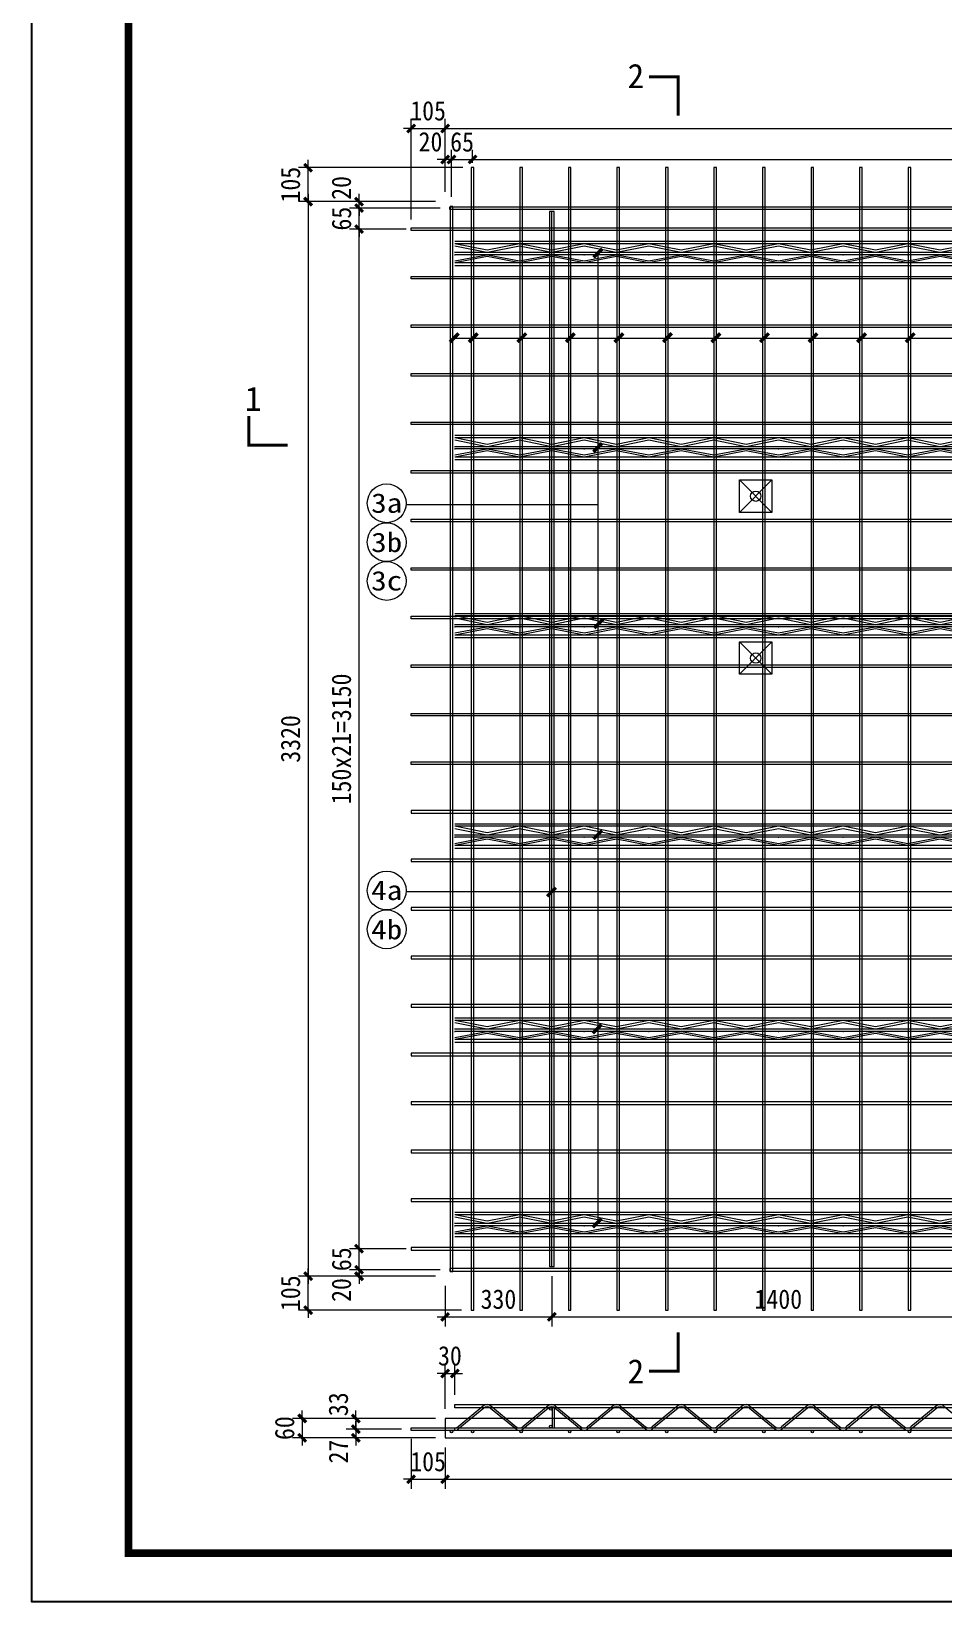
# Model space of a CAD drawing. Header units: millimetres. Extents: x 147 to 28941, y 5 to 9031.
# Drawn here: x 147 to 2966, y 121 to 4973 of the extents above; entities that cross this region are included whole.
import ezdxf
from ezdxf.enums import TextEntityAlignment as Align

# ---------------------------------------------------------------- set-up
doc = ezdxf.new("R2010")
doc.units = ezdxf.units.MM
for name, color, linetype, lineweight in [('PUB_DIM', 3, 'Continuous', 15), ('YG-标注', 151, 'Continuous', 15), ('YZ-符号', 96, 'Continuous', 9), ('墙板支撑', 7, 'Continuous', 15), ('文字标注', 7, 'Continuous', 15), ('轮廓线', 2, 'Continuous', 13)]:
    doc.layers.add(name, color=color, linetype=linetype, lineweight=lineweight)
for name, color, linetype in [('S-DETL-TEXT', 7, 'Continuous'), ('YZ-标题文字', 2, 'Continuous'), ('图框2', 1, 'Continuous'), ('图框线', 7, 'Continuous'), ('桁架', 4, 'Continuous'), ('钢筋', 7, 'Continuous')]:
    doc.layers.add(name, color=color, linetype=linetype)
doc.styles.add('YG-样式 2', font='simhei.ttf')
doc.styles.add('YZ-样式 1', font='simhei.ttf', dxfattribs={"width": 0.85})
doc.styles.add('YZ-样式 2', font='simhei.ttf', dxfattribs={"width": 0.9})
doc.dimstyles.new('YZ-30', dxfattribs={"dimscale": 30, "dimtxt": 2, "dimasz": 0.8, "dimexe": 1, "dimexo": 1, "dimgap": 0.8, "dimtad": 1, "dimdec": 0, "dimzin": 1, "dimdsep": 46, "dimtxsty": 'YZ-样式 2', "dimblk": 'ARCHTICK', "dimcen": 250, "dimdle": 0.8, "dimclrd": 151, "dimclre": 151, "dimclrt": 7, "dimazin": 0, "dimtfac": 1, "dimtdec": 0, "dimtix": 1, "dimtmove": 2, "dimatfit": 2, "dimldrblk": 'ARCHTICK', "dimfxl": 1, "dimlwd": 9, "dimlwe": 9, "dimarcsym": 0})

# ---------------------------------------------------------------- blocks, each defined once
blk = doc.blocks.new('_ArchTick')
at = {"color": 0, "linetype": 'ByBlock', "const_width": 0.4}
blk.add_lwpolyline([(-0.5, -0.5), (0.5, 0.5)], dxfattribs=at)
blk = doc.blocks.new('*D34')
at = {"layer": 'Defpoints', "color": 0, "ltscale": 30, "transparency": 16777216}
for p in [(1425.7, 4446.7), (1002.4, 1126.7), (1425.7, 1126.7)]:
    blk.add_point(p, dxfattribs=at)
at = {"layer": 'YG-标注', "color": 151, "lineweight": 9, "ltscale": 30, "transparency": 16777216}
for p, q in [((1002.4, 4470.7), (1002.4, 1102.7)), ((1395.7, 4446.7), (972.4, 4446.7)), ((1395.7, 1126.7), (972.4, 1126.7))]:
    blk.add_line(p, q, dxfattribs=at)
at = {"layer": 'YG-标注', "color": 151, "lineweight": 9, "ltscale": 30, "transparency": 16777216, "xscale": 24, "yscale": 24, "zscale": 24}
for p, rotation in [((1002.4, 4446.7), 90), ((1002.4, 1126.7), 270)]:
    blk.add_blockref('_ArchTick', p, dxfattribs=dict(at, rotation=rotation))
at = {"layer": 'YG-标注', "color": 7, "lineweight": 9, "ltscale": 30, "transparency": 16777216, "insert": (948.1, 2786.7), "char_height": 60, "attachment_point": 5, "rotation": 90, "style": 'YZ-样式 2'}
blk.add_mtext('3320', dxfattribs=at)
blk = doc.blocks.new('*D35')
at = {"layer": 'Defpoints', "color": 0, "ltscale": 30, "transparency": 16777216}
for p in [(1002.4, 4551.7), (1510.7, 4551.7), (1425.7, 4446.7)]:
    blk.add_point(p, dxfattribs=at)
at = {"layer": 'YG-标注', "color": 151, "lineweight": 9, "ltscale": 30, "transparency": 16777216}
for p, q in [((1002.4, 4551.7), (1002.4, 4575.7)), ((1480.7, 4551.7), (972.4, 4551.7)), ((1002.4, 4446.7), (1002.4, 4551.7)), ((1395.7, 4446.7), (972.4, 4446.7)), ((1002.4, 4446.7), (1002.4, 4422.7))]:
    blk.add_line(p, q, dxfattribs=at)
at = {"layer": 'YG-标注', "color": 151, "lineweight": 9, "ltscale": 30, "transparency": 16777216, "xscale": 24, "yscale": 24, "zscale": 24}
for p, rotation in [((1002.4, 4551.7), 270), ((1002.4, 4446.7), 90)]:
    blk.add_blockref('_ArchTick', p, dxfattribs=dict(at, rotation=rotation))
at = {"layer": 'YG-标注', "color": 7, "lineweight": 9, "ltscale": 30, "transparency": 16777216, "insert": (948.1, 4499.2), "char_height": 60, "attachment_point": 5, "rotation": 90, "style": 'YZ-样式 2'}
blk.add_mtext('105', dxfattribs=at)
blk = doc.blocks.new('*D36')
at = {"layer": 'Defpoints', "color": 0, "ltscale": 30, "transparency": 16777216}
for p in [(1002.4, 1126.7), (1425.7, 1126.7), (1506.7, 1021.7)]:
    blk.add_point(p, dxfattribs=at)
at = {"layer": 'YG-标注', "color": 151, "lineweight": 9, "ltscale": 30, "transparency": 16777216}
for p, q in [((1395.7, 1126.7), (972.4, 1126.7)), ((1002.4, 1126.7), (1002.4, 1150.7)), ((1002.4, 1021.7), (1002.4, 1126.7)), ((1476.7, 1021.7), (972.4, 1021.7)), ((1002.4, 1021.7), (1002.4, 997.7))]:
    blk.add_line(p, q, dxfattribs=at)
at = {"layer": 'YG-标注', "color": 151, "lineweight": 9, "ltscale": 30, "transparency": 16777216, "xscale": 24, "yscale": 24, "zscale": 24}
for p, rotation in [((1002.4, 1126.7), 270), ((1002.4, 1021.7), 90)]:
    blk.add_blockref('_ArchTick', p, dxfattribs=dict(at, rotation=rotation))
at = {"layer": 'YG-标注', "color": 7, "lineweight": 9, "ltscale": 30, "transparency": 16777216, "insert": (948.1, 1074.2), "char_height": 60, "attachment_point": 5, "rotation": 90, "style": 'YZ-样式 2'}
blk.add_mtext('105', dxfattribs=at)
blk = doc.blocks.new('*D37')
at = {"layer": 'Defpoints', "color": 0, "ltscale": 30, "transparency": 16777216}
for p in [(1159.8, 1146.7), (1425.7, 1126.7), (1440.7, 1146.7)]:
    blk.add_point(p, dxfattribs=at)
at = {"layer": 'YG-标注', "color": 151, "lineweight": 9, "ltscale": 30, "transparency": 16777216}
for p, q in [((1159.8, 1146.7), (1159.8, 1170.7)), ((1410.7, 1146.7), (1129.8, 1146.7)), ((1395.7, 1126.7), (1129.8, 1126.7)), ((1159.8, 1126.7), (1159.8, 1146.7)), ((1159.8, 1126.7), (1159.8, 1102.7))]:
    blk.add_line(p, q, dxfattribs=at)
at = {"layer": 'YG-标注', "color": 151, "lineweight": 9, "ltscale": 30, "transparency": 16777216, "xscale": 24, "yscale": 24, "zscale": 24}
for p, rotation in [((1159.8, 1146.7), 270), ((1159.8, 1126.7), 90)]:
    blk.add_blockref('_ArchTick', p, dxfattribs=dict(at, rotation=rotation))
at = {"layer": 'YG-标注', "color": 7, "lineweight": 9, "ltscale": 30, "transparency": 16777216, "insert": (1105.4, 1084.1), "char_height": 60, "attachment_point": 5, "rotation": 90, "style": 'YZ-样式 2'}
blk.add_mtext('20', dxfattribs=at)
blk = doc.blocks.new('*D38')
at = {"layer": 'Defpoints', "color": 0, "ltscale": 30, "transparency": 16777216}
for p in [(1159.8, 4361.7), (1335.7, 4361.7), (1335.7, 1211.7)]:
    blk.add_point(p, dxfattribs=at)
at = {"layer": 'YG-标注', "color": 151, "lineweight": 9, "ltscale": 30, "transparency": 16777216}
for p, q in [((1159.8, 1187.7), (1159.8, 4385.7)), ((1305.7, 4361.7), (1129.8, 4361.7)), ((1305.7, 1211.7), (1129.8, 1211.7))]:
    blk.add_line(p, q, dxfattribs=at)
at = {"layer": 'YG-标注', "color": 151, "lineweight": 9, "ltscale": 30, "transparency": 16777216, "xscale": 24, "yscale": 24, "zscale": 24}
for p, rotation in [((1159.8, 4361.7), 90), ((1159.8, 1211.7), 270)]:
    blk.add_blockref('_ArchTick', p, dxfattribs=dict(at, rotation=rotation))
at = {"layer": 'YG-标注', "color": 7, "lineweight": 9, "ltscale": 30, "transparency": 16777216, "insert": (1105.4, 2786.7), "char_height": 60, "attachment_point": 5, "rotation": 90, "style": 'YZ-样式 2'}
blk.add_mtext('150x21=3150', dxfattribs=at)
blk = doc.blocks.new('*D39')
at = {"layer": 'Defpoints', "color": 0, "ltscale": 30, "transparency": 16777216}
for p in [(1159.8, 4426.7), (1440.7, 4426.7), (1335.7, 4361.7)]:
    blk.add_point(p, dxfattribs=at)
at = {"layer": 'YG-标注', "color": 151, "lineweight": 9, "ltscale": 30, "transparency": 16777216}
for p, q in [((1410.7, 4426.7), (1129.8, 4426.7)), ((1159.8, 4426.7), (1159.8, 4450.7)), ((1159.8, 4361.7), (1159.8, 4426.7)), ((1305.7, 4361.7), (1129.8, 4361.7)), ((1159.8, 4361.7), (1159.8, 4337.7))]:
    blk.add_line(p, q, dxfattribs=at)
at = {"layer": 'YG-标注', "color": 151, "lineweight": 9, "ltscale": 30, "transparency": 16777216, "xscale": 24, "yscale": 24, "zscale": 24}
for p, rotation in [((1159.8, 4426.7), 270), ((1159.8, 4361.7), 90)]:
    blk.add_blockref('_ArchTick', p, dxfattribs=dict(at, rotation=rotation))
at = {"layer": 'YG-标注', "color": 7, "lineweight": 9, "ltscale": 30, "transparency": 16777216, "insert": (1105.8, 4394.2), "char_height": 60, "attachment_point": 5, "rotation": 90, "style": 'YZ-样式 2'}
blk.add_mtext('65', dxfattribs=at)
blk = doc.blocks.new('*D40')
at = {"layer": 'Defpoints', "color": 0, "ltscale": 30, "transparency": 16777216}
for p in [(1159.8, 4446.7), (1425.7, 4446.7), (1440.7, 4426.7)]:
    blk.add_point(p, dxfattribs=at)
at = {"layer": 'YG-标注', "color": 151, "lineweight": 9, "ltscale": 30, "transparency": 16777216}
for p, q in [((1159.8, 4446.7), (1159.8, 4470.7)), ((1395.7, 4446.7), (1129.8, 4446.7)), ((1410.7, 4426.7), (1129.8, 4426.7)), ((1159.8, 4426.7), (1159.8, 4446.7)), ((1159.8, 4426.7), (1159.8, 4402.7))]:
    blk.add_line(p, q, dxfattribs=at)
at = {"layer": 'YG-标注', "color": 151, "lineweight": 9, "ltscale": 30, "transparency": 16777216, "xscale": 24, "yscale": 24, "zscale": 24}
for p, rotation in [((1159.8, 4446.7), 270), ((1159.8, 4426.7), 90)]:
    blk.add_blockref('_ArchTick', p, dxfattribs=dict(at, rotation=rotation))
at = {"layer": 'YG-标注', "color": 7, "lineweight": 9, "ltscale": 30, "transparency": 16777216, "insert": (1105.4, 4489.1), "char_height": 60, "attachment_point": 5, "rotation": 90, "style": 'YZ-样式 2'}
blk.add_mtext('20', dxfattribs=at)
blk = doc.blocks.new('*D41')
at = {"layer": 'Defpoints', "color": 0, "ltscale": 30, "transparency": 16777216}
for p in [(1159.8, 1211.7), (1335.7, 1211.7), (1440.7, 1146.7)]:
    blk.add_point(p, dxfattribs=at)
at = {"layer": 'YG-标注', "color": 151, "lineweight": 9, "ltscale": 30, "transparency": 16777216}
for p, q in [((1159.8, 1211.7), (1159.8, 1235.7)), ((1305.7, 1211.7), (1129.8, 1211.7)), ((1159.8, 1146.7), (1159.8, 1211.7)), ((1410.7, 1146.7), (1129.8, 1146.7)), ((1159.8, 1146.7), (1159.8, 1122.7))]:
    blk.add_line(p, q, dxfattribs=at)
at = {"layer": 'YG-标注', "color": 151, "lineweight": 9, "ltscale": 30, "transparency": 16777216, "xscale": 24, "yscale": 24, "zscale": 24}
for p, rotation in [((1159.8, 1211.7), 270), ((1159.8, 1146.7), 90)]:
    blk.add_blockref('_ArchTick', p, dxfattribs=dict(at, rotation=rotation))
at = {"layer": 'YG-标注', "color": 7, "lineweight": 9, "ltscale": 30, "transparency": 16777216, "insert": (1105.8, 1179.2), "char_height": 60, "attachment_point": 5, "rotation": 90, "style": 'YZ-样式 2'}
blk.add_mtext('65', dxfattribs=at)
blk = doc.blocks.new('A$C7C4453D7')
at = {"color": 3, "lineweight": 15, "xscale": -80, "yscale": 80, "zscale": 80, "rotation": 180}
blk.add_blockref('_ArchTick', (0, 0), dxfattribs=at)
blk = doc.blocks.new('*D49')
at = {"layer": 'Defpoints', "color": 0, "ltscale": 30, "transparency": 16777216}
for p in [(1425.7, 4672.8), (1425.7, 4446.7), (1320.7, 4361.7)]:
    blk.add_point(p, dxfattribs=at)
at = {"layer": 'YG-标注', "color": 151, "lineweight": 9, "ltscale": 30, "transparency": 16777216}
for p, q in [((1320.7, 4672.8), (1296.7, 4672.8)), ((1320.7, 4391.7), (1320.7, 4702.8)), ((1320.7, 4672.8), (1425.7, 4672.8)), ((1425.7, 4476.7), (1425.7, 4702.8)), ((1425.7, 4672.8), (1449.7, 4672.8))]:
    blk.add_line(p, q, dxfattribs=at)
at = {"layer": 'YG-标注', "color": 151, "lineweight": 9, "ltscale": 30, "transparency": 16777216, "xscale": 24, "yscale": 24, "zscale": 24}
blk.add_blockref('_ArchTick', (1320.7, 4672.8), dxfattribs=at)
at = {"layer": 'YG-标注', "color": 151, "lineweight": 9, "ltscale": 30, "transparency": 16777216, "xscale": 24, "yscale": 24, "zscale": 24, "rotation": 180}
blk.add_blockref('_ArchTick', (1425.7, 4672.8), dxfattribs=at)
at = {"layer": 'YG-标注', "color": 7, "ltscale": 30, "transparency": 16777216, "insert": (1373.2, 4727.2), "char_height": 60, "attachment_point": 5, "style": 'YZ-样式 2'}
blk.add_mtext('105', dxfattribs=at)
blk = doc.blocks.new('*D50')
at = {"layer": 'Defpoints', "color": 0, "ltscale": 30, "transparency": 16777216}
for p in [(1510.7, 4577), (1510.7, 4536.7), (1445.7, 4431.7)]:
    blk.add_point(p, dxfattribs=at)
at = {"layer": 'YG-标注', "color": 151, "lineweight": 9, "ltscale": 30, "transparency": 16777216}
for p, q in [((1445.7, 4577), (1421.7, 4577)), ((1445.7, 4461.7), (1445.7, 4607)), ((1445.7, 4577), (1510.7, 4577)), ((1510.7, 4566.7), (1510.7, 4607)), ((1510.7, 4577), (1534.7, 4577))]:
    blk.add_line(p, q, dxfattribs=at)
at = {"layer": 'YG-标注', "color": 151, "lineweight": 9, "ltscale": 30, "transparency": 16777216, "xscale": 24, "yscale": 24, "zscale": 24}
blk.add_blockref('_ArchTick', (1445.7, 4577), dxfattribs=at)
at = {"layer": 'YG-标注', "color": 151, "lineweight": 9, "ltscale": 30, "transparency": 16777216, "xscale": 24, "yscale": 24, "zscale": 24, "rotation": 180}
blk.add_blockref('_ArchTick', (1510.7, 4577), dxfattribs=at)
at = {"layer": 'YG-标注', "color": 7, "ltscale": 30, "transparency": 16777216, "insert": (1478.2, 4631), "char_height": 60, "attachment_point": 5, "style": 'YZ-样式 2'}
blk.add_mtext('65', dxfattribs=at)
blk = doc.blocks.new('*D51')
at = {"layer": 'Defpoints', "color": 0, "ltscale": 30, "transparency": 16777216}
for p in [(1425.7, 4577), (1425.7, 4446.7), (1445.7, 4431.7)]:
    blk.add_point(p, dxfattribs=at)
at = {"layer": 'YG-标注', "color": 151, "lineweight": 9, "ltscale": 30, "transparency": 16777216}
for p, q in [((1425.7, 4577), (1401.7, 4577)), ((1425.7, 4476.7), (1425.7, 4607)), ((1445.7, 4577), (1425.7, 4577)), ((1445.7, 4461.7), (1445.7, 4607)), ((1445.7, 4577), (1469.7, 4577))]:
    blk.add_line(p, q, dxfattribs=at)
at = {"layer": 'YG-标注', "color": 151, "lineweight": 9, "ltscale": 30, "transparency": 16777216, "xscale": 24, "yscale": 24, "zscale": 24}
blk.add_blockref('_ArchTick', (1425.7, 4577), dxfattribs=at)
at = {"layer": 'YG-标注', "color": 151, "lineweight": 9, "ltscale": 30, "transparency": 16777216, "xscale": 24, "yscale": 24, "zscale": 24, "rotation": 180}
blk.add_blockref('_ArchTick', (1445.7, 4577), dxfattribs=at)
at = {"layer": 'YG-标注', "color": 7, "ltscale": 30, "transparency": 16777216, "insert": (1380.6, 4631.3), "char_height": 60, "attachment_point": 5, "style": 'YZ-样式 2'}
blk.add_mtext('20', dxfattribs=at)
blk = doc.blocks.new('*D52')
at = {"layer": 'Defpoints', "color": 0, "ltscale": 30, "transparency": 16777216}
for p in [(5045.7, 4672.8), (1425.7, 4446.7), (5045.7, 4446.7)]:
    blk.add_point(p, dxfattribs=at)
at = {"layer": 'YG-标注', "color": 151, "lineweight": 9, "ltscale": 30, "transparency": 16777216}
for p, q in [((1401.7, 4672.8), (5069.7, 4672.8)), ((1425.7, 4476.7), (1425.7, 4702.8)), ((5045.7, 4476.7), (5045.7, 4702.8))]:
    blk.add_line(p, q, dxfattribs=at)
at = {"layer": 'YG-标注', "color": 151, "lineweight": 9, "ltscale": 30, "transparency": 16777216, "xscale": 24, "yscale": 24, "zscale": 24, "rotation": 180}
blk.add_blockref('_ArchTick', (1425.7, 4672.8), dxfattribs=at)
at = {"layer": 'YG-标注', "color": 151, "lineweight": 9, "ltscale": 30, "transparency": 16777216, "xscale": 24, "yscale": 24, "zscale": 24}
blk.add_blockref('_ArchTick', (5045.7, 4672.8), dxfattribs=at)
at = {"layer": 'YG-标注', "color": 7, "lineweight": 9, "ltscale": 30, "transparency": 16777216, "insert": (3235.7, 4727.2), "char_height": 60, "attachment_point": 5, "style": 'YZ-样式 2'}
blk.add_mtext('3620', dxfattribs=at)
blk = doc.blocks.new('*D55')
at = {"layer": 'Defpoints', "color": 0, "ltscale": 30, "transparency": 16777216}
for p in [(4960.7, 4577), (1510.7, 4536.7), (4960.7, 4536.7)]:
    blk.add_point(p, dxfattribs=at)
at = {"layer": 'YG-标注', "color": 151, "lineweight": 9, "ltscale": 30, "transparency": 16777216}
for p, q in [((1486.7, 4577), (4984.7, 4577)), ((1510.7, 4566.7), (1510.7, 4607)), ((4960.7, 4566.7), (4960.7, 4607))]:
    blk.add_line(p, q, dxfattribs=at)
at = {"layer": 'YG-标注', "color": 151, "lineweight": 9, "ltscale": 30, "transparency": 16777216, "xscale": 24, "yscale": 24, "zscale": 24, "rotation": 180}
blk.add_blockref('_ArchTick', (1510.7, 4577), dxfattribs=at)
at = {"layer": 'YG-标注', "color": 151, "lineweight": 9, "ltscale": 30, "transparency": 16777216, "xscale": 24, "yscale": 24, "zscale": 24}
blk.add_blockref('_ArchTick', (4960.7, 4577), dxfattribs=at)
at = {"layer": 'YG-标注', "color": 7, "ltscale": 30, "transparency": 16777216, "insert": (3235.7, 4631.3), "char_height": 60, "attachment_point": 5, "style": 'YZ-样式 2'}
blk.add_mtext('150x23=3450', dxfattribs=at)
blk = doc.blocks.new('*D57')
at = {"layer": 'Defpoints', "color": 0, "ltscale": 30, "transparency": 16777216}
for p in [(1320.7, 654.4), (1425.7, 627.4), (1425.7, 499.4)]:
    blk.add_point(p, dxfattribs=at)
at = {"layer": 'YG-标注', "color": 151, "lineweight": 9, "ltscale": 30, "transparency": 16777216}
for p, q in [((1320.7, 624.4), (1320.7, 469.4)), ((1425.7, 597.4), (1425.7, 469.4)), ((1320.7, 499.4), (1296.7, 499.4)), ((1320.7, 499.4), (1425.7, 499.4)), ((1425.7, 499.4), (1449.7, 499.4))]:
    blk.add_line(p, q, dxfattribs=at)
at = {"layer": 'YG-标注', "color": 151, "lineweight": 9, "ltscale": 30, "transparency": 16777216, "xscale": 24, "yscale": 24, "zscale": 24}
blk.add_blockref('_ArchTick', (1320.7, 499.4), dxfattribs=at)
at = {"layer": 'YG-标注', "color": 151, "lineweight": 9, "ltscale": 30, "transparency": 16777216, "xscale": 24, "yscale": 24, "zscale": 24, "rotation": 180}
blk.add_blockref('_ArchTick', (1425.7, 499.4), dxfattribs=at)
at = {"layer": 'YG-标注', "color": 7, "lineweight": 9, "ltscale": 30, "transparency": 16777216, "insert": (1373.2, 553.7), "char_height": 60, "attachment_point": 5, "style": 'YZ-样式 2'}
blk.add_mtext('105', dxfattribs=at)
blk = doc.blocks.new('*D58')
at = {"layer": 'Defpoints', "color": 0, "ltscale": 30, "transparency": 16777216}
for p in [(1425.7, 627.4), (5045.7, 627.4), (5045.7, 499.4)]:
    blk.add_point(p, dxfattribs=at)
at = {"layer": 'YG-标注', "color": 151, "lineweight": 9, "ltscale": 30, "transparency": 16777216}
for p, q in [((1425.7, 597.4), (1425.7, 469.4)), ((5045.7, 597.4), (5045.7, 469.4)), ((1401.7, 499.4), (5069.7, 499.4))]:
    blk.add_line(p, q, dxfattribs=at)
at = {"layer": 'YG-标注', "color": 151, "lineweight": 9, "ltscale": 30, "transparency": 16777216, "xscale": 24, "yscale": 24, "zscale": 24, "rotation": 180}
blk.add_blockref('_ArchTick', (1425.7, 499.4), dxfattribs=at)
at = {"layer": 'YG-标注', "color": 151, "lineweight": 9, "ltscale": 30, "transparency": 16777216, "xscale": 24, "yscale": 24, "zscale": 24}
blk.add_blockref('_ArchTick', (5045.7, 499.4), dxfattribs=at)
at = {"layer": 'YG-标注', "color": 7, "lineweight": 9, "ltscale": 30, "transparency": 16777216, "insert": (3235.7, 553.7), "char_height": 60, "attachment_point": 5, "style": 'YZ-样式 2'}
blk.add_mtext('3620', dxfattribs=at)
blk = doc.blocks.new('*D61')
at = {"layer": 'Defpoints', "color": 0, "ltscale": 30, "transparency": 16777216}
for p in [(1455.7, 826.1), (1455.7, 730.5), (1425.7, 687.4)]:
    blk.add_point(p, dxfattribs=at)
at = {"layer": 'YG-标注', "color": 151, "lineweight": 9, "ltscale": 30, "transparency": 16777216}
for p, q in [((1425.7, 826.1), (1401.7, 826.1)), ((1425.7, 717.4), (1425.7, 856.1)), ((1425.7, 826.1), (1455.7, 826.1)), ((1455.7, 760.5), (1455.7, 856.1)), ((1455.7, 826.1), (1479.7, 826.1))]:
    blk.add_line(p, q, dxfattribs=at)
at = {"layer": 'YG-标注', "color": 151, "lineweight": 9, "ltscale": 30, "transparency": 16777216, "xscale": 24, "yscale": 24, "zscale": 24}
blk.add_blockref('_ArchTick', (1425.7, 826.1), dxfattribs=at)
at = {"layer": 'YG-标注', "color": 151, "lineweight": 9, "ltscale": 30, "transparency": 16777216, "xscale": 24, "yscale": 24, "zscale": 24, "rotation": 180}
blk.add_blockref('_ArchTick', (1455.7, 826.1), dxfattribs=at)
at = {"layer": 'YG-标注', "color": 7, "lineweight": 9, "ltscale": 30, "transparency": 16777216, "insert": (1440.7, 880.4), "char_height": 60, "attachment_point": 5, "style": 'YZ-样式 2'}
blk.add_mtext('30', dxfattribs=at)
blk = doc.blocks.new('*D62')
at = {"layer": 'Defpoints', "color": 0, "ltscale": 30, "transparency": 16777216}
for p in [(1425.7, 687.4), (984.3, 627.4), (1425.7, 627.4)]:
    blk.add_point(p, dxfattribs=at)
at = {"layer": 'YG-标注', "color": 151, "lineweight": 9, "ltscale": 30, "transparency": 16777216}
for p, q in [((1395.7, 687.4), (954.3, 687.4)), ((984.3, 687.4), (984.3, 711.4)), ((984.3, 687.4), (984.3, 627.4)), ((1395.7, 627.4), (954.3, 627.4)), ((984.3, 627.4), (984.3, 603.4))]:
    blk.add_line(p, q, dxfattribs=at)
at = {"layer": 'YG-标注', "color": 151, "lineweight": 9, "ltscale": 30, "transparency": 16777216, "xscale": 24, "yscale": 24, "zscale": 24}
for p, rotation in [((984.3, 687.4), 270), ((984.3, 627.4), 90)]:
    blk.add_blockref('_ArchTick', p, dxfattribs=dict(at, rotation=rotation))
at = {"layer": 'YG-标注', "color": 7, "lineweight": 9, "ltscale": 30, "transparency": 16777216, "insert": (930, 657.4), "char_height": 60, "attachment_point": 5, "rotation": 90, "style": 'YZ-样式 2'}
blk.add_mtext('60', dxfattribs=at)
blk = doc.blocks.new('*D63')
at = {"layer": 'Defpoints', "color": 0, "ltscale": 30, "transparency": 16777216}
for p in [(1425.7, 687.4), (1150, 654.4), (1320.7, 654.4)]:
    blk.add_point(p, dxfattribs=at)
at = {"layer": 'YG-标注', "color": 151, "lineweight": 9, "ltscale": 30, "transparency": 16777216}
for p, q in [((1395.7, 687.4), (1120, 687.4)), ((1150, 687.4), (1150, 711.4)), ((1150, 687.4), (1150, 654.4)), ((1290.7, 654.4), (1120, 654.4)), ((1150, 654.4), (1150, 630.4))]:
    blk.add_line(p, q, dxfattribs=at)
at = {"layer": 'YG-标注', "color": 151, "lineweight": 9, "ltscale": 30, "transparency": 16777216, "xscale": 24, "yscale": 24, "zscale": 24}
for p, rotation in [((1150, 687.4), 270), ((1150, 654.4), 90)]:
    blk.add_blockref('_ArchTick', p, dxfattribs=dict(at, rotation=rotation))
at = {"layer": 'YG-标注', "color": 7, "lineweight": 9, "ltscale": 30, "transparency": 16777216, "insert": (1096, 731.2), "char_height": 60, "attachment_point": 5, "rotation": 90, "style": 'YZ-样式 2'}
blk.add_mtext('33', dxfattribs=at)
blk = doc.blocks.new('*D64')
at = {"layer": 'Defpoints', "color": 0, "ltscale": 30, "transparency": 16777216}
for p in [(1320.7, 654.4), (1150, 627.4), (1425.7, 627.4)]:
    blk.add_point(p, dxfattribs=at)
at = {"layer": 'YG-标注', "color": 151, "lineweight": 9, "ltscale": 30, "transparency": 16777216}
for p, q in [((1290.7, 654.4), (1120, 654.4)), ((1150, 654.4), (1150, 678.4)), ((1150, 654.4), (1150, 627.4)), ((1395.7, 627.4), (1120, 627.4)), ((1150, 627.4), (1150, 603.4))]:
    blk.add_line(p, q, dxfattribs=at)
at = {"layer": 'YG-标注', "color": 151, "lineweight": 9, "ltscale": 30, "transparency": 16777216, "xscale": 24, "yscale": 24, "zscale": 24}
for p, rotation in [((1150, 654.4), 270), ((1150, 627.4), 90)]:
    blk.add_blockref('_ArchTick', p, dxfattribs=dict(at, rotation=rotation))
at = {"layer": 'YG-标注', "color": 7, "lineweight": 9, "ltscale": 30, "transparency": 16777216, "insert": (1096, 584.9), "char_height": 60, "attachment_point": 5, "rotation": 90, "style": 'YZ-样式 2'}
blk.add_mtext('27', dxfattribs=at)
blk = doc.blocks.new('A$C57DD017C')
at = {"layer": '桁架', "color": 4, "lineweight": 9}
for p, q in [((-3560.9, 4), (-3559.1, 4)), ((-3560, 38), (0, 38)), ((-3460, 10), (-3560, 30)), ((-3560, 30), (-3560, 30)), ((0, 30), (-3560, 30)), ((-3560, 23.7), (-3560, 23.7)), ((-3560, 23.7), (-3460.9, 4)), ((-3560, 4), (0, 4)), ((-3360, 30), (-3460, 10)), ((-3459.1, 4), (-3360, 23.7)), ((-3360.9, 4), (-3359.1, 4)), ((-3260, 10), (-3360, 30)), ((-3360, 23.7), (-3260.9, 4)), ((-3160, 30), (-3260, 10)), ((-3259.1, 4), (-3160, 23.7)), ((-3160.9, 4), (-3159.1, 4)), ((-3160.9, 4), (-3159.3, 4)), ((-3060, 10), (-3160, 30)), ((-3160, 23.7), (-3060.9, 4)), ((-2960, 30), (-3060, 10)), ((-3059.1, 4), (-2960, 23.7)), ((-2960.9, 4), (-2959.1, 4)), ((-2960.9, 4), (-2959.1, 4)), ((-2960.9, 4), (-2959.3, 4)), ((-2860, 10), (-2960, 30)), ((-2960, 23.7), (-2860.9, 4)), ((-2760, 30), (-2860, 10)), ((-2859.1, 4), (-2760, 23.7)), ((-2760.9, 4), (-2759.1, 4)), ((-2660, 10), (-2760, 30)), ((-2760, 23.7), (-2660.9, 4)), ((-2560, 30), (-2660, 10)), ((-2659.1, 4), (-2560, 23.7)), ((-2560.9, 4), (-2559.1, 4)), ((-2460, 10), (-2560, 30)), ((-2560, 23.7), (-2460.9, 4)), ((-2360, 30), (-2460, 10)), ((-2459.1, 4), (-2360, 23.7)), ((-2360.9, 4), (-2359.1, 4)), ((-2260, 10), (-2360, 30)), ((-2360, 23.7), (-2260.9, 4)), ((-2160, 30), (-2260, 10)), ((-2259.1, 4), (-2160, 23.7)), ((-2160.9, 4), (-2159.1, 4)), ((-2060, 10), (-2160, 30)), ((-2160, 23.7), (-2060.9, 4)), ((-1960, 30), (-2060, 10)), ((-2059.3, 4), (-1960, 23.7)), ((-3560.9, -4), (-3559.1, -4)), ((-3560, -22.7), (-3460.9, -4)), ((0, -4), (-3560, -4)), ((-3460, -10), (-3560, -29)), ((-3560, -22.7), (-3560, -22.7)), ((-3560, -29), (-3560, -29)), ((0, -29), (-3560, -29)), ((-3560, -37), (0, -37)), ((-3360, -29), (-3460, -10)), ((-3459.1, -4), (-3360, -22.7)), ((-3360.9, -4), (-3359.1, -4)), ((-3360, -22.7), (-3260.9, -4)), ((-3260, -10), (-3360, -29)), ((-3160, -29), (-3260, -10)), ((-3259.1, -4), (-3160, -22.7)), ((-3160.9, -4), (-3159.1, -4)), ((-3160.9, -4), (-3159.3, -4)), ((-3160, -22.7), (-3060.9, -4)), ((-3060, -10), (-3160, -29)), ((-2960, -29), (-3060, -10)), ((-3059.1, -4), (-2960, -22.7)), ((-2960.9, -4), (-2959.1, -4)), ((-2960.9, -4), (-2959.1, -4)), ((-2960.9, -4), (-2959.3, -4)), ((-2960, -22.7), (-2860.9, -4)), ((-2860, -10), (-2960, -29)), ((-2760, -29), (-2860, -10)), ((-2859.1, -4), (-2760, -22.7)), ((-2760.9, -4), (-2759.1, -4)), ((-2760, -22.7), (-2660.9, -4)), ((-2660, -10), (-2760, -29)), ((-2560, -29), (-2660, -10)), ((-2659.1, -4), (-2560, -22.7)), ((-2560.9, -4), (-2559.1, -4)), ((-2560, -22.7), (-2460.9, -4)), ((-2460, -10), (-2560, -29)), ((-2360, -29), (-2460, -10)), ((-2459.1, -4), (-2360, -22.7)), ((-2360.9, -4), (-2359.1, -4)), ((-2360, -22.7), (-2260.9, -4)), ((-2260, -10), (-2360, -29)), ((-2160, -29), (-2260, -10)), ((-2259.1, -4), (-2160, -22.7)), ((-2160.9, -4), (-2159.1, -4)), ((-2160, -22.7), (-2060.9, -4)), ((-2060, -10), (-2160, -29)), ((-1960, -29), (-2060, -10)), ((-2059.3, -4), (-1960, -22.7))]:
    blk.add_line(p, q, dxfattribs=at)
blk = doc.blocks.new('*D91')
at = {"layer": 'Defpoints', "color": 0, "ltscale": 30, "transparency": 16777216}
for p in [(1425.7, 1126.7), (1755.5, 1156.7), (1755.5, 1001.1)]:
    blk.add_point(p, dxfattribs=at)
at = {"layer": 'YG-标注', "color": 151, "lineweight": 9, "ltscale": 30, "transparency": 16777216}
for p, q in [((1755.5, 1126.7), (1755.5, 971.1)), ((1425.7, 1096.7), (1425.7, 971.1)), ((1401.7, 1001.1), (1779.5, 1001.1))]:
    blk.add_line(p, q, dxfattribs=at)
at = {"layer": 'YG-标注', "color": 151, "lineweight": 9, "ltscale": 30, "transparency": 16777216, "xscale": 24, "yscale": 24, "zscale": 24, "rotation": 180}
blk.add_blockref('_ArchTick', (1425.7, 1001.1), dxfattribs=at)
at = {"layer": 'YG-标注', "color": 151, "lineweight": 9, "ltscale": 30, "transparency": 16777216, "xscale": 24, "yscale": 24, "zscale": 24}
blk.add_blockref('_ArchTick', (1755.5, 1001.1), dxfattribs=at)
at = {"layer": 'YG-标注', "color": 7, "ltscale": 30, "transparency": 16777216, "insert": (1590.6, 1055.5), "char_height": 60, "attachment_point": 5, "style": 'YZ-样式 2'}
blk.add_mtext('330', dxfattribs=at)
blk = doc.blocks.new('*D92')
at = {"layer": 'Defpoints', "color": 0, "ltscale": 30, "transparency": 16777216}
for p in [(1755.5, 1156.7), (3155.6, 1156.3), (3155.6, 1001.1)]:
    blk.add_point(p, dxfattribs=at)
at = {"layer": 'YG-标注', "color": 151, "lineweight": 9, "ltscale": 30, "transparency": 16777216}
for p, q in [((1755.5, 1126.7), (1755.5, 971.1)), ((3155.6, 1126.3), (3155.6, 971.1)), ((1731.5, 1001.1), (3179.6, 1001.1))]:
    blk.add_line(p, q, dxfattribs=at)
at = {"layer": 'YG-标注', "color": 151, "lineweight": 9, "ltscale": 30, "transparency": 16777216, "xscale": 24, "yscale": 24, "zscale": 24, "rotation": 180}
blk.add_blockref('_ArchTick', (1755.5, 1001.1), dxfattribs=at)
at = {"layer": 'YG-标注', "color": 151, "lineweight": 9, "ltscale": 30, "transparency": 16777216, "xscale": 24, "yscale": 24, "zscale": 24}
blk.add_blockref('_ArchTick', (3155.6, 1001.1), dxfattribs=at)
at = {"layer": 'YG-标注', "color": 7, "ltscale": 30, "transparency": 16777216, "insert": (2455.5, 1055.5), "char_height": 60, "attachment_point": 5, "style": 'YZ-样式 2'}
blk.add_mtext('1400', dxfattribs=at)
blk = doc.blocks.new('A$C184909A8')
at = {"layer": '桁架', "color": 4, "lineweight": 9}
for p, q in [((-6.5, 0), (-6.5, -62.1)), ((0, 0), (0, -62.1))]:
    blk.add_line(p, q, dxfattribs=at)
for centre in [(-10.5, -4), (-10.5, -58.1)]:
    blk.add_circle(centre, 4, dxfattribs=at)
blk = doc.blocks.new('A$C58884BC7')
at = {"layer": '钢筋', "color": 4, "lineweight": 13}
for points in [[(-7.2, 0), (7.3, 0), (7.3, 3200), (7.3, 3260), (-7.2, 3260)], [(-7.2, 3260), (-7.2, 3260), (-7.2, 0)], [(-0.8, 3260), (-0.8, 3200), (-0.8, 0)]]:
    blk.add_lwpolyline(points, dxfattribs=at)
blk = doc.blocks.new('A$C6C6A476D')
at = {"layer": '墙板支撑', "color": 6, "ltscale": 30}
for p, q in [((50, 50), (-50, -50)), ((-50, 50), (50, -50))]:
    blk.add_line(p, q, dxfattribs=at)
blk.add_lwpolyline([(-50, 50), (50, 50), (50, -50), (-50, -50)], close=True, dxfattribs=at)
blk.add_circle((0, 0), 16, dxfattribs=at)
blk = doc.blocks.new('A$C35D967A2')
at = {"layer": '墙板支撑', "color": 0, "ltscale": 30}
for p in [(50, 50), (550, 50)]:
    blk.add_blockref('A$C6C6A476D', p, dxfattribs=at)

msp = doc.modelspace()

# ---------------------------------------------------------------- linework, layer by layer
at = {"layer": 'PUB_DIM', "color": 1, "const_width": 9}
for points in [[(819.4, 3784.3), (819.4, 3694.3), (939.4, 3694.3)], [(2055.7, 833.3), (2145.7, 833.3), (2145.7, 953.3)]]:
    msp.add_lwpolyline(points, dxfattribs=at)
at = {"layer": 'YZ-符号', "color": 3}
for p, q in [((1897.4, 4287.5), (1897.4, 1290.7)), ((1897.4, 3510.1), (1305.3, 3510.1)), ((4564.2, 2313.8), (1305.3, 2313.8))]:
    msp.add_line(p, q, dxfattribs=at)
at = {"layer": 'YZ-符号', "color": 3, "lineweight": 13}
msp.add_line((1451.7, 4024.5), (5136.6, 4024.5), dxfattribs=at)
at = {"layer": 'YZ-符号', "color": 1, "const_width": 9}
msp.add_lwpolyline([(2055.7, 4832.5), (2145.7, 4832.5), (2145.7, 4712.8)], dxfattribs=at)
at = {"layer": 'YZ-符号', "color": 3}
for centre in [(1245.3, 3514.8), (1245.3, 3394.8), (1245.3, 3274.8), (1245.3, 2318.5), (1245.3, 2198.5)]:
    msp.add_circle(centre, 60, dxfattribs=at)
at = {"layer": '图框2', "color": 1}
msp.add_lwpolyline([(147.2, 9031.4), (147.2, 121.4), (12747.2, 121.4), (12747.2, 9031.4)], close=True, dxfattribs=at)
at = {"layer": '图框线', "const_width": 24}
msp.add_lwpolyline([(447.2, 8881.4), (12597.2, 8881.4), (12597.2, 271.4), (447.2, 271.4)], close=True, dxfattribs=at)
at = {"layer": '桁架', "color": 4, "lineweight": 9}
for p, q in [((1455.7, 730.5), (5015.7, 730.5)), ((1455.7, 720.5), (1455.7, 730.5)), ((5015.7, 720.5), (1455.7, 720.5)), ((1545.7, 726.9), (1465.7, 661.4)), ((1545.6, 719.5), (1465.8, 654)), ((1566.2, 726.8), (1645.7, 661.1)), ((1566.3, 719.4), (1645.9, 653.7)), ((1745.7, 726.9), (1665.5, 661.1)), ((1745.6, 719.5), (1666.1, 654)), ((1766.3, 726.7), (1845.5, 661.2)), ((1766.3, 719.4), (1845.7, 653.8)), ((1945.7, 726.9), (1865.5, 661.1)), ((1945.6, 719.5), (1866.1, 654)), ((1966.3, 726.7), (2045.5, 661.2)), ((1966.3, 719.4), (2045.7, 653.8)), ((2145.7, 726.9), (2065.5, 661.1)), ((2145.6, 719.5), (2066.1, 654)), ((2166.3, 726.7), (2245.5, 661.2)), ((2166.3, 719.4), (2245.7, 653.8)), ((2345.7, 726.9), (2265.5, 661.1)), ((2345.6, 719.5), (2266.1, 654)), ((2366.3, 726.7), (2445.5, 661.2)), ((2366.3, 719.4), (2445.7, 653.8)), ((2545.7, 726.9), (2465.5, 661.1)), ((2545.6, 719.5), (2466.1, 654)), ((2566.3, 726.7), (2645.5, 661.2)), ((2566.3, 719.4), (2645.7, 653.8)), ((2745.7, 726.9), (2665.5, 661.1)), ((2745.6, 719.5), (2666.1, 654)), ((2766.3, 726.7), (2845.5, 661.2)), ((2766.3, 719.4), (2845.7, 653.8)), ((2945.7, 726.9), (2865.5, 661.1)), ((2945.6, 719.5), (2866.1, 654)), ((2966.3, 726.7), (3045.5, 661.2)), ((1455.7, 650.4), (1455.7, 658.4)), ((1455.7, 658.4), (5015.7, 658.4)), ((5015.7, 650.4), (1455.7, 650.4))]:
    msp.add_line(p, q, dxfattribs=at)
for centre, radius, start, end in [((1555.9, 714.2), 16.2, 50.127, 128.9467), ((1755.9, 714.2), 16.2, 50.127, 128.9467), ((1955.9, 714.2), 16.2, 50.127, 128.9467), ((2155.9, 714.2), 16.2, 50.127, 128.9467), ((2355.9, 714.2), 16.2, 50.127, 128.9467), ((2555.9, 714.2), 16.2, 50.127, 128.9467), ((2755.9, 714.2), 16.2, 50.127, 128.9467), ((2955.9, 714.2), 16.2, 50.127, 128.9467), ((1555.9, 706.6), 16.5, 50.8447, 128.6685), ((1755.9, 706.6), 16.5, 50.8447, 128.6685), ((1955.9, 706.6), 16.5, 50.8447, 128.6685), ((2155.9, 706.6), 16.5, 50.8447, 128.6685), ((2355.9, 706.6), 16.5, 50.8447, 128.6685), ((2555.9, 706.6), 16.5, 50.8447, 128.6685), ((2755.9, 706.6), 16.5, 50.8447, 128.6685), ((2955.9, 706.6), 16.5, 50.8447, 128.6685), ((1455.4, 674.3), 16.5, 271.2544, 308.5712), ((1455.6, 666.9), 16.5, 270.5849, 308.6383), ((1655.6, 674.3), 16.5, 232.4949, 308.5712), ((1655.8, 666.9), 16.5, 232.5315, 308.6383), ((1855.6, 674.3), 16.5, 232.4949, 308.5712), ((1855.8, 666.9), 16.5, 232.5315, 308.6383), ((2055.6, 674.3), 16.5, 232.4949, 308.5712), ((2055.8, 666.9), 16.5, 232.5315, 308.6383), ((2255.6, 674.3), 16.5, 232.4949, 308.5712), ((2255.8, 666.9), 16.5, 232.5315, 308.6383), ((2455.6, 674.3), 16.5, 232.4949, 308.5712), ((2455.8, 666.9), 16.5, 232.5315, 308.6383), ((2655.6, 674.3), 16.5, 232.4949, 308.5712), ((2655.8, 666.9), 16.5, 232.5315, 308.6383), ((2855.6, 674.3), 16.5, 232.4949, 308.5712), ((2855.8, 666.9), 16.5, 232.5315, 308.6383)]:
    msp.add_arc(centre, radius, start, end, dxfattribs=at)
at = {"layer": '轮廓线', "color": 2, "lineweight": 30, "const_width": 0.05}
msp.add_lwpolyline([(5045.7, 4446.7), (5045.7, 1126.7), (1425.7, 1126.7), (1425.7, 4446.7)], close=True, dxfattribs=at)
at = {"layer": '轮廓线', "color": 2, "lineweight": 9}
msp.add_lwpolyline([(1425.7, 627.4), (5045.7, 627.4), (5045.7, 687.4), (4345.7, 687.4), (1425.7, 687.4), (1425.7, 687.4)], close=True, dxfattribs=at)
at = {"layer": '钢筋', "color": 5, "lineweight": 13}
for points in [[(1514.7, 4446.7), (1514.7, 4551.7), (1506.7, 4551.7), (1506.7, 4446.7), (1506.7, 1021.7), (1514.7, 1021.7)], [(1664.7, 4446.7), (1664.7, 4551.7), (1656.7, 4551.7), (1656.7, 4446.7), (1656.7, 1021.7), (1664.7, 1021.7)], [(1814.7, 4446.7), (1814.7, 4551.7), (1806.7, 4551.7), (1806.7, 4446.7), (1806.7, 1021.7), (1814.7, 1021.7)], [(1964.7, 4446.7), (1964.7, 4551.7), (1956.7, 4551.7), (1956.7, 4446.7), (1956.7, 1021.7), (1964.7, 1021.7)], [(2114.7, 4446.7), (2114.7, 4551.7), (2106.7, 4551.7), (2106.7, 4446.7), (2106.7, 1021.7), (2114.7, 1021.7)], [(2264.7, 4446.7), (2264.7, 4551.7), (2256.7, 4551.7), (2256.7, 4446.7), (2256.7, 1021.7), (2264.7, 1021.7)], [(2414.7, 4446.7), (2414.7, 4551.7), (2406.7, 4551.7), (2406.7, 4446.7), (2406.7, 1021.7), (2414.7, 1021.7)], [(2564.7, 4446.7), (2564.7, 4551.7), (2556.7, 4551.7), (2556.7, 4446.7), (2556.7, 1021.7), (2564.7, 1021.7)], [(2714.7, 4446.7), (2714.7, 4551.7), (2706.7, 4551.7), (2706.7, 4446.7), (2706.7, 1021.7), (2714.7, 1021.7)], [(2864.7, 4446.7), (2864.7, 4551.7), (2856.7, 4551.7), (2856.7, 4446.7), (2856.7, 1021.7), (2864.7, 1021.7)]]:
    msp.add_lwpolyline(points, close=True, dxfattribs=at)
at = {"layer": '钢筋', "color": 1, "lineweight": 13}
for points in [[(1440.7, 4430.7), (5030.7, 4430.7), (5030.7, 4422.7), (1440.7, 4422.7)], [(1320.7, 4365.7), (5150.7, 4365.7), (5150.7, 4357.7), (1320.7, 4357.7)], [(1320.7, 4215.7), (5150.7, 4215.7), (5150.7, 4207.7), (1320.7, 4207.7)], [(1320.7, 4065.7), (5150.7, 4065.7), (5150.7, 4057.7), (1320.7, 4057.7)], [(1320.7, 3915.7), (5150.7, 3915.7), (5150.7, 3907.7), (1320.7, 3907.7)], [(1320.7, 3765.7), (5150.7, 3765.7), (5150.7, 3757.7), (1320.7, 3757.7)], [(1320.7, 3615.7), (5150.7, 3615.7), (5150.7, 3607.7), (1320.7, 3607.7)], [(1320.7, 3465.7), (5150.7, 3465.7), (5150.7, 3457.7), (1320.7, 3457.7)], [(1320.7, 3315.7), (5150.7, 3315.7), (5150.7, 3307.7), (1320.7, 3307.7)], [(1320.7, 3165.7), (5150.7, 3165.7), (5150.7, 3157.7), (1320.7, 3157.7)], [(1320.7, 3015.7), (5150.7, 3015.7), (5150.7, 3007.7), (1320.7, 3007.7)], [(1320.7, 2715.7), (5150.7, 2715.7), (5150.7, 2707.7), (1320.7, 2707.7)], [(1320.7, 2557.7), (5150.7, 2557.7), (5150.7, 2565.7), (1320.7, 2565.7)], [(1320.7, 2407.7), (5150.7, 2407.7), (5150.7, 2415.7), (1320.7, 2415.7)], [(1320.7, 2257.7), (5150.7, 2257.7), (5150.7, 2265.7), (1320.7, 2265.7)], [(1320.7, 2107.7), (5150.7, 2107.7), (5150.7, 2115.7), (1320.7, 2115.7)], [(1320.7, 1957.7), (5150.7, 1957.7), (5150.7, 1965.7), (1320.7, 1965.7)], [(1320.7, 1807.7), (5150.7, 1807.7), (5150.7, 1815.7), (1320.7, 1815.7)], [(1320.7, 1657.7), (5150.7, 1657.7), (5150.7, 1665.7), (1320.7, 1665.7)], [(1320.7, 1507.7), (5150.7, 1507.7), (5150.7, 1515.7), (1320.7, 1515.7)], [(1320.7, 1357.7), (5150.7, 1357.7), (5150.7, 1365.7), (1320.7, 1365.7)], [(1320.7, 1207.7), (5150.7, 1207.7), (5150.7, 1215.7), (1320.7, 1215.7)], [(1440.7, 1142.7), (5030.7, 1142.7), (5030.7, 1150.7), (1440.7, 1150.7)], [(1320.7, 658.4), (5150.7, 658.4), (5150.7, 650.4), (1320.7, 650.4)]]:
    msp.add_lwpolyline(points, close=True, dxfattribs=at)
at = {"layer": '钢筋', "color": 5, "lineweight": 13}
msp.add_lwpolyline([(1441.7, 4431.7), (1441.7, 1141.7), (1449.7, 1141.7), (1449.7, 4431.7), (1441.7, 4431.7), (1441.7, 4431.7)], dxfattribs=at)
at = {"layer": '钢筋', "color": 1, "lineweight": 13}
msp.add_lwpolyline([(3282.4, 2888.2), (3100.9, 2858, -0.041311), (3097.6, 2857.7), (1320.7, 2857.7), (1320.7, 2865.7), (3097, 2865.7, 0.041311), (3100.3, 2866), (3282.4, 2896.3)], format="xyb", dxfattribs=at)
at = {"layer": '钢筋', "color": 5, "lineweight": 13}
for centre in [(1445.7, 646.4), (1510.7, 646.4), (1660.7, 646.4), (1810.7, 646.4), (1960.7, 646.4), (2110.7, 646.4), (2260.7, 646.4), (2410.7, 646.4), (2560.7, 646.4), (2710.7, 646.4), (2860.7, 646.4)]:
    msp.add_circle(centre, 4, dxfattribs=at)

# ---------------------------------------------------------------- block references
at = {"layer": 'S-DETL-TEXT', "xscale": -0.3333333333284827, "yscale": 0.3333333333357586, "zscale": 0.3333333333333333}
for p in [(1454.1, 4026.4), (1512.8, 4026.4), (1662.8, 4026.4), (1812.8, 4026.4), (1962.8, 4026.4), (2112.8, 4026.4), (2262.8, 4026.4), (2412.8, 4026.4), (2562.8, 4026.4), (2712.8, 4026.4), (2862.8, 4026.4)]:
    msp.add_blockref('A$C7C4453D7', p, dxfattribs=at)
at = {"layer": 'YG-标注', "color": 0, "ltscale": 30}
for name, p in [('A$C58884BC7', (1755.5, 1156.7)), ('A$C184909A8', (1762.7, 720.5))]:
    msp.add_blockref(name, p, dxfattribs=at)
at = {"layer": 'YZ-符号', "xscale": -0.3333333333284827, "yscale": 0.3333333333357586, "zscale": 0.3333333333333333}
for p in [(1898, 4288.1), (1897.4, 3686.7), (1900.1, 3142.9), (1897.4, 2490.7), (1754.7, 2313.8), (1895.4, 1890.7), (1895.4, 1291.3)]:
    msp.add_blockref('A$C7C4453D7', p, dxfattribs=at)
at = {"layer": '墙板支撑', "rotation": 270}
msp.add_blockref('A$C35D967A2', (2335.7, 3586.7), dxfattribs=at)
at = {"layer": '钢筋', "color": 0, "ltscale": 30}
for p in [(5015.7, 4286.7), (5015.7, 3686.7), (5015.7, 3136.7), (5015.7, 2486.7), (5015.7, 1886.7), (5015.7, 1286.7)]:
    msp.add_blockref('A$C57DD017C', p, dxfattribs=at)

# ---------------------------------------------------------------- texts
at = {"layer": 'YZ-标题文字', "style": 'YZ-样式 1', "width": 1.176}
for s, p in [('3a', (1245.3, 3514.8)), ('3b', (1245.3, 3394.8)), ('3c', (1245.3, 3274.8)), ('4a', (1245.3, 2318.5)), ('4b', (1245.3, 2198.5))]:
    msp.add_text(s, height=60, dxfattribs=at).set_placement(p, align=Align.MIDDLE)
at = {"layer": '文字标注', "style": 'YG-样式 2'}
for s, p in [('2', (2015.2, 4797.6)), ('1', (832.7, 3800.2)), ('2', (2015.2, 795.3))]:
    msp.add_text(s, height=75, dxfattribs=at).set_placement(p, align=Align.CENTER)

# ---------------------------------------------------------------- dimensions: what is measured, and where the dimension line sits
at = {"layer": 'YG-标注', "color": 0, "ltscale": 30}
for base, p1, p2, picture, middle in [((1425.7, 4672.8), (1320.7, 4361.7), (1425.7, 4446.7), '*D49', (1373.2, 4727.2)), ((1510.7, 4577), (1445.7, 4431.7), (1510.7, 4536.7), '*D50', (1478.2, 4631)), ((1755.5, 1001.1), (1425.7, 1126.7), (1755.5, 1156.7), '*D91', (1590.6, 1055.5)), ((3155.6, 1001.1), (1755.5, 1156.7), (3155.6, 1156.3), '*D92', (2455.5, 1055.5))]:
    dim = msp.add_linear_dim(base=base, p1=p1, p2=p2, dimstyle='YZ-30', dxfattribs=at)
    dim.commit()
    dim.dimension.update_dxf_attribs({"geometry": picture, "text_midpoint": middle})
at = {"layer": 'YG-标注', "color": 0, "lineweight": 9, "ltscale": 30}
for base, p1, p2, picture, middle in [((5045.7, 4672.8), (1425.7, 4446.7), (5045.7, 4446.7), '*D52', (3235.7, 4727.2)), ((1455.7, 826.1), (1425.7, 687.4), (1455.7, 730.5), '*D61', (1440.7, 880.4)), ((1425.7, 499.4), (1320.7, 654.4), (1425.7, 627.4), '*D57', (1373.2, 553.7)), ((5045.7, 499.4), (1425.7, 627.4), (5045.7, 627.4), '*D58', (3235.7, 553.7))]:
    dim = msp.add_linear_dim(base=base, p1=p1, p2=p2, dimstyle='YZ-30', dxfattribs=at)
    dim.commit()
    dim.dimension.update_dxf_attribs({"geometry": picture, "text_midpoint": middle})
at = {"layer": 'YG-标注', "color": 0, "ltscale": 30}
dim = msp.add_linear_dim(base=(1425.7, 4577), p1=(1445.7, 4431.7), p2=(1425.7, 4446.7), dimstyle='YZ-30', dxfattribs=at)
dim.commit()
dim.dimension.update_dxf_attribs({"geometry": '*D51', "text_midpoint": (1380.6, 4631.3), "dimtype": 160})
dim = msp.add_linear_dim(base=(4960.7, 4577), p1=(1510.7, 4536.7), p2=(4960.7, 4536.7), text='150x23=<>', dimstyle='YZ-30', dxfattribs=at)
dim.commit()
dim.dimension.update_dxf_attribs({"geometry": '*D55', "text_midpoint": (3235.7, 4631.3)})
at = {"layer": 'YG-标注', "color": 0, "lineweight": 9, "ltscale": 30}
for base, p1, p2, angle, picture, middle in [((1002.4, 4551.7), (1425.7, 4446.7), (1510.7, 4551.7), 90, '*D35', (948.1, 4499.2)), ((1002.4, 1126.7), (1425.7, 4446.7), (1425.7, 1126.7), 270, '*D34', (948.1, 2786.7)), ((1159.8, 4426.7), (1335.7, 4361.7), (1440.7, 4426.7), 90, '*D39', (1105.8, 4394.2)), ((1159.8, 1211.7), (1440.7, 1146.7), (1335.7, 1211.7), 90, '*D41', (1105.8, 1179.2)), ((1002.4, 1126.7), (1506.7, 1021.7), (1425.7, 1126.7), 90, '*D36', (948.1, 1074.2)), ((984.3, 627.4), (1425.7, 687.4), (1425.7, 627.4), 90, '*D62', (930, 657.4))]:
    dim = msp.add_linear_dim(base=base, p1=p1, p2=p2, angle=angle, dimstyle='YZ-30', dxfattribs=at)
    dim.commit()
    dim.dimension.update_dxf_attribs({"geometry": picture, "text_midpoint": middle})
for base, p1, p2, picture, middle in [((1159.8, 4446.7), (1440.7, 4426.7), (1425.7, 4446.7), '*D40', (1105.4, 4489.1)), ((1159.8, 1146.7), (1425.7, 1126.7), (1440.7, 1146.7), '*D37', (1105.4, 1084.1)), ((1150, 654.4), (1425.7, 687.4), (1320.7, 654.4), '*D63', (1096, 731.2)), ((1150, 627.4), (1320.7, 654.4), (1425.7, 627.4), '*D64', (1096, 584.9))]:
    dim = msp.add_linear_dim(base=base, p1=p1, p2=p2, angle=90, dimstyle='YZ-30', dxfattribs=at)
    dim.commit()
    dim.dimension.update_dxf_attribs({"geometry": picture, "text_midpoint": middle, "dimtype": 160})
dim = msp.add_linear_dim(base=(1159.8, 4361.7), p1=(1335.7, 1211.7), p2=(1335.7, 4361.7), angle=90, text='150x21=<>', dimstyle='YZ-30', dxfattribs=at)
dim.commit()
dim.dimension.update_dxf_attribs({"geometry": '*D38', "text_midpoint": (1105.4, 2786.7)})

doc.saveas('drawing.dxf')
